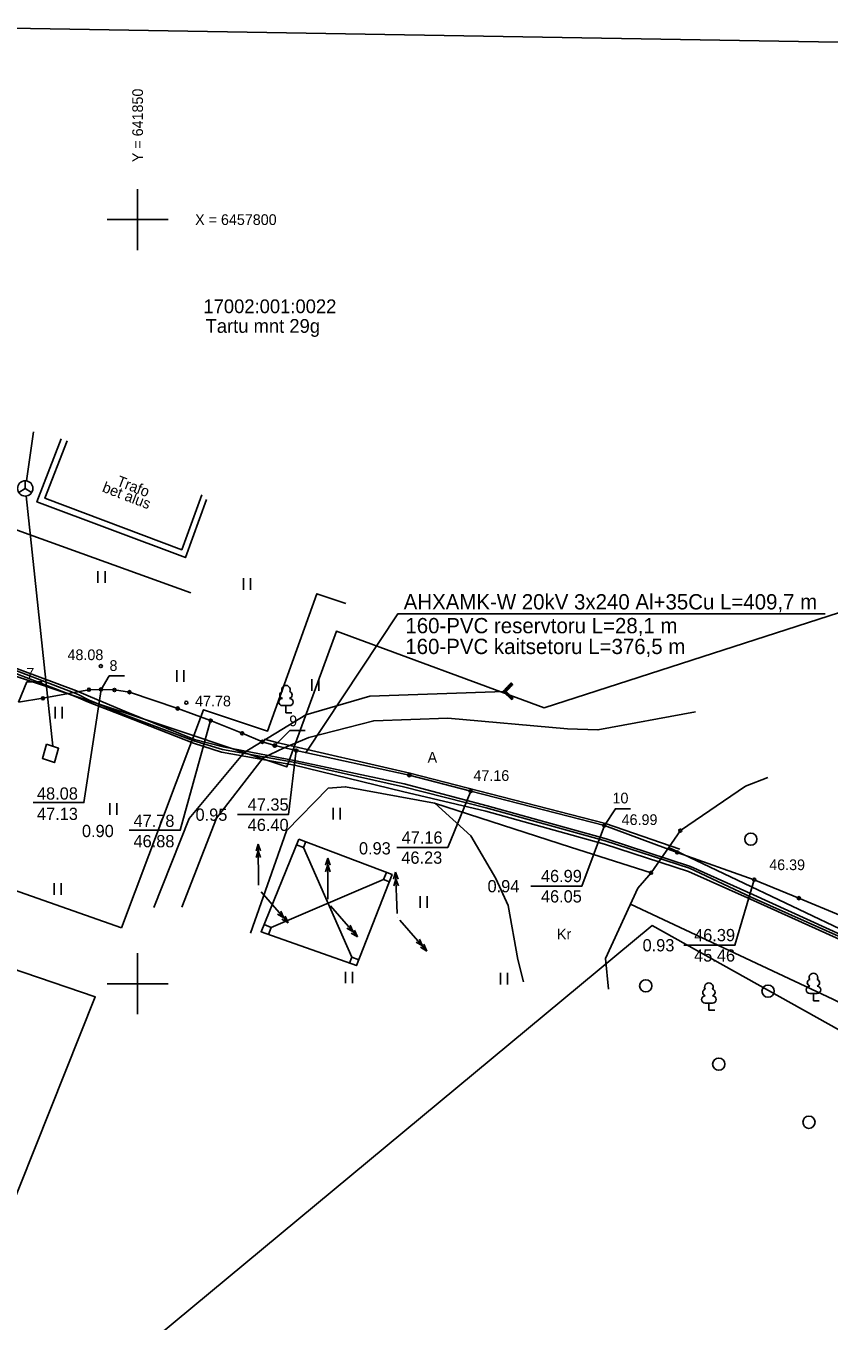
# Model space of a CAD drawing. Extents: x 641584 to 642110, y 6457374 to 6457909.
# Drawn here: x 641842.7 to 641895.2, y 6457727.9 to 6457812.7 of the extents above; entities that cross this region are included whole.
import ezdxf

# ---------------------------------------------------------------- set-up
doc = ezdxf.new("R2010")
doc.units = 0
for name, color, linetype in [('ABIJOONIS', 7, 'Continuous'), ('AED', 7, 'Continuous'), ('DTRASS', 7, 'Continuous'), ('HALJASTUS', 7, 'Continuous'), ('KORGUS', 7, 'Continuous'), ('KPKAABEL', 7, 'Continuous'), ('KPOHULIIN', 7, 'Continuous'), ('MOOTMPUNKT', 7, 'Continuous'), ('PIIR', 7, 'Continuous'), ('POST', 7, 'Continuous'), ('PUU', 7, 'Continuous'), ('RAJATIS', 7, 'Continuous'), ('SIKAEV', 7, 'Continuous'), ('SITRASS', 7, 'Continuous'), ('TEE', 7, 'Continuous'), ('TRUUP', 7, 'Continuous'), ('VORK', 7, 'Continuous'), ('VORMISTUS', 7, 'Continuous')]:
    doc.layers.add(name, color=color, linetype=linetype)

# ---------------------------------------------------------------- blocks, each defined once
blk = doc.blocks.new('RING02')
at = {"layer": 'KORGUS'}
blk.add_circle((0, 0), 0.2, dxfattribs=at)
blk = doc.blocks.new('LEHTP1')
at = {"layer": 'PUU'}
for p, q in [((0.48, 0.95), (-0.48, 0.95)), ((0, 0), (0, 0.95)), ((0.76, 0), (0, 0))]:
    blk.add_line(p, q, dxfattribs=at)
for centre, radius, start, end in [((0, 3.04), 0.554, 332.5799, 207.4201), ((-0.47, 1.42), 0.475, 90.0016, 269.3953), ((-0.34, 2.35), 0.465, 109.0217, 253.1415), ((0.34, 2.35), 0.465, 286.8508, 70.9859), ((0.47, 1.42), 0.475, 270.6047, 89.9984)]:
    blk.add_arc(centre, radius, start, end, dxfattribs=at)
blk = doc.blocks.new('SIKAEV')
at = {"layer": 'SIKAEV'}
for p, q in [((0, 0), (-0.83, -0.55)), ((0, 1), (0, 0)), ((0, 0), (0.83, -0.55))]:
    blk.add_line(p, q, dxfattribs=at)
blk.add_circle((0, 0), 1, dxfattribs=at)
blk = doc.blocks.new('EPSUUN')
at = {"layer": 'KPOHULIIN'}
for p, q in [((0, 0), (0, 0)), ((5, 0), (4.1, 0.3)), ((5.88, 0), (4.97, 0.3)), ((0.5, 0), (5.88, 0)), ((5, 0), (4.1, -0.3)), ((5.88, 0), (4.97, -0.3))]:
    blk.add_line(p, q, dxfattribs=at)
blk = doc.blocks.new('TORVAL')
at = {"layer": 'TRUUP'}
for p, q in [((-1.1, 0.9), (-0.9, 1.1)), ((-0.2, 0), (-1.1, 0.9)), ((-1.1, -0.9), (-0.2, 0)), ((-1.09, 0.89), (-0.79, 0.99)), ((-1.05, 0.85), (-0.75, 0.95)), ((-1.04, 0.96), (-0.83, 1.03)), ((-1.01, 0.81), (-0.71, 0.91)), ((0, 0), (-1, 1)), ((-1, -1), (0, 0)), ((-0.97, 0.77), (-0.67, 0.87)), ((-0.96, 1.04), (-0.87, 1.07)), ((-0.93, 0.73), (-0.63, 0.83)), ((0.2, 0), (-0.9, 1.1)), ((-0.9, -1.1), (0.2, 0)), ((-0.89, 0.69), (-0.59, 0.79)), ((-0.86, 0.65), (-0.55, 0.75)), ((-0.82, 0.61), (-0.51, 0.71)), ((-0.78, 0.57), (-0.47, 0.67)), ((-0.74, 0.54), (-0.43, 0.64)), ((-0.7, 0.5), (-0.39, 0.6)), ((-0.66, 0.46), (-0.35, 0.56)), ((-0.62, 0.42), (-0.31, 0.52)), ((-0.58, 0.38), (-0.28, 0.48)), ((-0.54, 0.34), (-0.24, 0.44)), ((-0.5, 0.3), (-0.2, 0.4)), ((-0.46, 0.26), (-0.16, 0.36)), ((-0.42, 0.22), (-0.12, 0.32)), ((-0.4, -0.2), (0.2, 0)), ((-0.38, 0.18), (-0.08, 0.28)), ((-0.34, 0.14), (-0.04, 0.24)), ((-0.32, -0.12), (0.16, 0.04)), ((-0.3, 0.1), (0, 0.2)), ((-0.26, 0.06), (0.04, 0.16)), ((-0.24, -0.04), (0.12, 0.08)), ((-0.22, 0.02), (0.08, 0.12)), ((-1.1, -0.9), (-0.5, -0.7)), ((-1.1, -0.9), (-0.9, -1.1)), ((-1.06, -0.94), (-0.58, -0.78)), ((-1.02, -0.82), (-0.42, -0.63)), ((-1.02, -0.98), (-0.66, -0.86)), ((-0.98, -1.02), (-0.74, -0.94)), ((-0.95, -0.75), (-0.35, -0.55)), ((-0.94, -1.06), (-0.82, -1.02)), ((-0.87, -0.67), (-0.27, -0.47)), ((-0.79, -0.59), (-0.19, -0.39)), ((-0.71, -0.51), (-0.11, -0.31)), ((-0.63, -0.43), (-0.03, -0.23)), ((-0.55, -0.35), (0.05, -0.15)), ((-0.47, -0.27), (0.13, -0.08))]:
    blk.add_line(p, q, dxfattribs=at)
blk = doc.blocks.new('METS')
at = {"layer": 'HALJASTUS'}
blk.add_circle((0, 0), 0.8, dxfattribs=at)
blk = doc.blocks.new('HEIN')
at = {"layer": 'HALJASTUS'}
for p, q in [((-0.46, 0.76), (-0.46, -0.76)), ((0.46, 0.76), (0.46, -0.76))]:
    blk.add_line(p, q, dxfattribs=at)
blk = doc.blocks.new('VKORIS')
at = {"layer": 'VORK'}
for p, q in [((0, 4), (0, -4)), ((-4, 0), (4, 0))]:
    blk.add_line(p, q, dxfattribs=at)

msp = doc.modelspace()

# ---------------------------------------------------------------- linework, layer by layer
at = {"layer": 'ABIJOONIS'}
for points in [[(641842.197, 6457768.422), (641842.754, 6457769.75), (641843.754, 6457769.75)], [(641847.604, 6457769.258), (641848.142, 6457770.139), (641849.142, 6457770.139)], [(641858.986, 6457765.579), (641859.967, 6457766.566), (641860.967, 6457766.566)], [(641880.539, 6457760.364), (641881.259, 6457761.449), (641882.259, 6457761.449)]]:
    msp.add_lwpolyline(points, dxfattribs=at)
at = {"layer": 'AED'}
for points in [[(641777.703, 6457807.063), (641776.589, 6457804.083), (641774.989, 6457799.45), (641774.564, 6457798.221), (641773.459, 6457795.024), (641778.274, 6457793.386), (641793.902, 6457788.278), (641829.184, 6457776.474), (641830.039, 6457776.115), (641839.613, 6457772.901), (641836.455, 6457764.342), (641834.41, 6457758.8), (641834.79, 6457758.635), (641848.953, 6457753.663)], [(641848.953, 6457753.663), (641854.32, 6457767.933), (641858.499, 6457766.536), (641861.717, 6457775.525), (641863.613, 6457774.889)]]:
    msp.add_lwpolyline(points, dxfattribs=at)
at = {"layer": 'DTRASS'}
msp.add_line((641824.086, 6457786.183), (641853.47, 6457775.579), dxfattribs=at)
at = {"layer": 'KPKAABEL'}
for points in [[(641861.037, 6457765.156), (641867.033, 6457774.215), (641894.976, 6457774.215)], [(641900.866, 6457750.676), (641890.097, 6457755.526), (641886.037, 6457757.352), (641880.552, 6457759.131), (641872.782, 6457761.282), (641867.326, 6457762.584), (641860.266, 6457764.296), (641855.487, 6457765.152), (641853.664, 6457765.747), (641853.664, 6457765.747), (641849.199, 6457767.488), (641846.795, 6457768.435), (641845.967, 6457768.765), (641841.066, 6457770.672)], [(641900.951, 6457750.851), (641890.15, 6457755.667), (641886.12, 6457757.57), (641880.6, 6457759.359), (641872.795, 6457761.519), (641867.395, 6457762.882), (641860.31, 6457764.488), (641855.559, 6457765.327), (641853.681, 6457765.905), (641849.209, 6457767.572), (641846.828, 6457768.562), (641846.064, 6457768.942), (641841.108, 6457770.847)], [(641841.205, 6457770.961), (641846.009, 6457769.16), (641846.917, 6457768.77), (641849.248, 6457767.796), (641853.718, 6457765.992), (641855.597, 6457765.497), (641860.35, 6457764.589), (641867.446, 6457763.081), (641872.862, 6457761.641), (641880.649, 6457759.473), (641886.181, 6457757.664), (641890.3, 6457755.822), (641901.001, 6457750.927)], [(641842.197, 6457768.422), (641843.802, 6457768.68), (641846.81, 6457769.241), (641847.604, 6457769.258), (641848.481, 6457769.222), (641849.465, 6457769.08), (641852.619, 6457768.011), (641854.774, 6457767.219), (641856.829, 6457766.386), (641858.16, 6457765.828), (641858.986, 6457765.579), (641860.382, 6457765.258), (641867.775, 6457763.649), (641871.793, 6457762.609), (641880.539, 6457760.364), (641885.311, 6457758.59), (641890.351, 6457756.809), (641893.263, 6457755.598), (641895.983, 6457754.461)], [(641842.197, 6457768.422), (641843.802, 6457768.68), (641846.81, 6457769.241), (641847.604, 6457769.258), (641848.481, 6457769.222), (641849.465, 6457769.08), (641852.619, 6457768.011), (641854.774, 6457767.219), (641856.829, 6457766.386), (641858.16, 6457765.828), (641858.986, 6457765.579), (641860.382, 6457765.258), (641867.775, 6457763.649), (641871.793, 6457762.609), (641880.539, 6457760.364), (641885.311, 6457758.59), (641890.351, 6457756.809), (641893.263, 6457755.598), (641895.983, 6457754.461)], [(641847.604, 6457769.258), (641846.487, 6457761.851), (641843.154, 6457761.851)], [(641854.774, 6457767.219), (641852.784, 6457760.045), (641849.45, 6457760.045)], [(641858.278, 6457766.008), (641859.101, 6457765.795), (641867.811, 6457763.785), (641880.602, 6457760.495), (641885.475, 6457758.804)], [(641860.382, 6457765.258), (641859.867, 6457761.064), (641856.534, 6457761.064)], [(641871.793, 6457762.609), (641870.288, 6457758.919), (641866.955, 6457758.919)], [(641880.539, 6457760.364), (641879.054, 6457756.383), (641875.72, 6457756.383)], [(641890.351, 6457756.809), (641889.079, 6457752.518), (641885.746, 6457752.518)]]:
    msp.add_lwpolyline(points, dxfattribs=at)
at = {"layer": 'PIIR'}
for points in [[(641920.95, 6457833.35), (641823.71, 6457867.31), (641780.68, 6457829.47), (641766.76, 6457795.25), (641859.76, 6457764.19), (641863.01, 6457773.07), (641876.59, 6457768.06), (641899.38, 6457775.41)], [(641758.58, 6457774.07), (641753.54, 6457758.3), (641772.97, 6457748.58), (641759.61, 6457727.13), (641822.19, 6457699.69), (641838.33, 6457726.85), (641847.23, 6457749.15), (641797.98, 6457765.93), (641783.11, 6457766.07)], [(641937.88, 6457723.51), (641883.66, 6457753.81), (641847.7, 6457723.94), (641846.27, 6457713.87), (641848.6, 6457707.96), (641911.42, 6457682.24)]]:
    msp.add_lwpolyline(points, close=True, dxfattribs=at)
at = {"layer": 'POST'}
for p, q in [((641864.006, 6457751.748), (641860.854, 6457758.908)), ((641866.079, 6457756.83), (641858.731, 6457753.688))]:
    msp.add_line(p, q, dxfattribs=at)
for points in [[(641860.55, 6457759.471), (641858.081, 6457753.402), (641864.318, 6457751.189), (641866.654, 6457757.146), (641860.55, 6457759.471)], [(641860.394, 6457759.087), (641860.854, 6457758.908), (641861.003, 6457759.298)], [(641866.277, 6457757.289), (641866.079, 6457756.83), (641866.47, 6457756.677)], [(641858.27, 6457753.867), (641858.731, 6457753.688), (641858.568, 6457753.229)], [(641863.867, 6457751.349), (641864.006, 6457751.748), (641864.467, 6457751.568)]]:
    msp.add_lwpolyline(points, dxfattribs=at)
at = {"layer": 'RAJATIS'}
for points in [[(641844.999, 6457785.652), (641843.41, 6457781.534), (641853.126, 6457777.882), (641854.511, 6457781.694)], [(641845.38, 6457785.527), (641843.928, 6457781.766), (641852.888, 6457778.399), (641854.191, 6457781.984)], [(641844.046, 6457765.682), (641844.832, 6457765.406), (641844.552, 6457764.471), (641843.766, 6457764.747), (641844.046, 6457765.682)]]:
    msp.add_lwpolyline(points, dxfattribs=at)
at = {"layer": 'SITRASS'}
for p, q in [((641842.719, 6457782.909), (641843.185, 6457786.107)), ((641844.441, 6457765.543), (641842.7, 6457781.917))]:
    msp.add_line(p, q, dxfattribs=at)
at = {"layer": 'TEE'}
for points in [[(641852.889, 6457755.005), (641855.165, 6457760.842), (641858.204, 6457764.775), (641859.598, 6457765.436), (641861.209, 6457766.103), (641865.449, 6457767.211), (641870.303, 6457767.372), (641878.126, 6457766.67), (641880.119, 6457766.606), (641886.503, 6457767.791)], [(641862.463, 6457762.8), (641863.61, 6457762.886), (641869.434, 6457761.822), (641878.328, 6457758.943), (641883.599, 6457757.26), (641885.514, 6457760.023), (641889.78, 6457762.934), (641891.238, 6457763.491)], [(641862.463, 6457762.8), (641859.748, 6457760), (641857.385, 6457753.32)], [(641869.441, 6457761.813), (641871.791, 6457759.675), (641873.436, 6457756.89), (641874.234, 6457755.126), (641874.868, 6457751.578), (641875.255, 6457750.123)], [(641941.114, 6457728.719), (641936.433, 6457731.526), (641925.753, 6457738.192), (641911.198, 6457746.216), (641896.857, 6457753.167), (641884.752, 6457758.924)], [(641883.599, 6457757.26), (641882.737, 6457756.257), (641880.602, 6457751.66), (641880.814, 6457749.638)], [(641882.247, 6457755.202), (641895.487, 6457748.981), (641908.312, 6457742.692), (641923.256, 6457733.331), (641937.638, 6457723.745)]]:
    msp.add_lwpolyline(points, dxfattribs=at)
at = {"layer": 'TRUUP'}
msp.add_lwpolyline([(641851.06, 6457754.989), (641853.378, 6457760.802), (641856.966, 6457765.123), (641861.006, 6457767.595), (641865.202, 6457768.816), (641874.008, 6457769.132)], dxfattribs=at)
at = {"layer": 'VORMISTUS'}
msp.add_lwpolyline([(641754.362, 6457528.962), (641759.179, 6457813.922), (641964.15, 6457810.457), (641959.333, 6457525.498)], close=True, dxfattribs=at)

# ---------------------------------------------------------------- block references
at = {"layer": 'HALJASTUS', "xscale": 0.5, "yscale": 0.5}
for name, p in [('HEIN', (641847.636, 6457776.623)), ('HEIN', (641857.151, 6457776.157)), ('HEIN', (641852.801, 6457770.137)), ('HEIN', (641861.617, 6457769.555)), ('HEIN', (641844.84, 6457767.73)), ('HEIN', (641848.413, 6457761.438)), ('HEIN', (641863.015, 6457761.128)), ('METS', (641890.121, 6457759.458)), ('HEIN', (641844.762, 6457756.196)), ('HEIN', (641868.723, 6457755.341)), ('HEIN', (641863.83, 6457750.409)), ('HEIN', (641873.966, 6457750.332)), ('METS', (641883.248, 6457749.866)), ('METS', (641891.248, 6457749.516)), ('METS', (641888.024, 6457744.739)), ('METS', (641893.927, 6457740.934))]:
    msp.add_blockref(name, p, dxfattribs=at)
at = {"layer": 'KPOHULIIN'}
for p, xscale, yscale, rotation in [((641857.918, 6457756.203), 0.5000000000000001, 0.5000000000000001, 90.51997579503167), ((641862.452, 6457755.279), 0.5, 0.5, 90.29284982413024), ((641866.985, 6457754.355), 0.5, 0.5, 92.15419429939867), ((641857.918, 6457756.203), 0.5, 0.5, -49.06465921283748), ((641862.452, 6457755.279), 0.5, 0.5, -48.982707718536616), ((641866.985, 6457754.355), 0.49999999999999994, 0.5000000000000001, -48.8399875495411)]:
    msp.add_blockref('EPSUUN', p, dxfattribs=dict(at, xscale=xscale, yscale=yscale, rotation=rotation))
at = {"layer": 'MOOTMPUNKT', "xscale": 0.5, "yscale": 0.5}
for p in [(641847.592, 6457770.784), (641846.81, 6457769.241), (641847.604, 6457769.258), (641848.481, 6457769.222), (641849.465, 6457769.08), (641843.802, 6457768.68), (641852.619, 6457768.011), (641853.182, 6457768.388), (641854.774, 6457767.219), (641856.829, 6457766.386), (641858.16, 6457765.828), (641858.969, 6457765.588), (641858.986, 6457765.579), (641860.382, 6457765.258), (641867.775, 6457763.649), (641871.793, 6457762.609), (641880.539, 6457760.364), (641885.514, 6457760.023), (641885.311, 6457758.59), (641883.599, 6457757.26), (641890.351, 6457756.809), (641893.263, 6457755.598)]:
    msp.add_blockref('RING02', p, dxfattribs=at)
at = {"layer": 'PUU', "xscale": 0.5, "yscale": 0.5}
for p in [(641859.704, 6457767.724), (641894.221, 6457748.891), (641887.376, 6457748.26)]:
    msp.add_blockref('LEHTP1', p, dxfattribs=at)
at = {"layer": 'SIKAEV', "xscale": 0.5, "yscale": 0.5}
msp.add_blockref('SIKAEV', (641842.647, 6457782.414), dxfattribs=at)
at = {"layer": 'TRUUP', "xscale": 0.5, "yscale": 0.5, "rotation": -179.078734839667}
msp.add_blockref('TORVAL', (641874.008, 6457769.132), dxfattribs=at)
at = {"layer": 'VORK', "xscale": 0.5, "yscale": 0.5}
for p in [(641850, 6457800), (641850, 6457750)]:
    msp.add_blockref('VKORIS', p, dxfattribs=at)

# ---------------------------------------------------------------- texts
at = {"layer": 'ABIJOONIS'}
for s, p in [(' 7', (641842.453, 6457769.967)), (' 8', (641847.899, 6457770.472)), (' 9', (641859.657, 6457766.851)), (' 10', (641880.812, 6457761.802))]:
    msp.add_text(s, height=0.7, dxfattribs=at).set_placement(p)
at = {"layer": 'KORGUS'}
for s, p in [('48.08', (641845.412, 6457771.176)), ('47.78', (641853.759, 6457768.149)), ('47.16', (641871.972, 6457763.273)), ('46.99', (641881.669, 6457760.387)), ('46.39', (641891.326, 6457757.434))]:
    msp.add_text(s, height=0.7, dxfattribs=at).set_placement(p)
at = {"layer": 'KPKAABEL'}
for s, height, p in [('AHXAMK-W 20kV 3x240 Al+35Cu L=409,7 m', 1, (641867.408, 6457774.493)), ('160-PVC reservtoru L=28,1 m', 1, (641867.519, 6457772.934)), ('160-PVC kaitsetoru L=376,5 m', 1, (641867.514, 6457771.573)), ('48.08', 0.8, (641843.413, 6457762.049)), ('47.35', 0.8, (641857.201, 6457761.33)), ('47.13', 0.8, (641843.413, 6457760.716)), ('0.95', 0.8, (641853.788, 6457760.664)), ('0.90', 0.8, (641846.356, 6457759.596)), ('47.78', 0.8, (641849.729, 6457760.262)), ('46.40', 0.8, (641857.201, 6457759.997)), ('46.88', 0.8, (641849.729, 6457758.929)), ('47.16', 0.8, (641867.272, 6457759.167)), ('0.93', 0.8, (641864.481, 6457758.461)), ('46.23', 0.8, (641867.253, 6457757.853)), ('46.99', 0.8, (641876.387, 6457756.65)), ('0.94', 0.8, (641872.894, 6457755.983)), ('46.05', 0.8, (641876.387, 6457755.317)), ('46.39', 0.8, (641886.412, 6457752.784)), ('0.93', 0.8, (641883.039, 6457752.118)), ('45.46', 0.8, (641886.412, 6457751.451))]:
    msp.add_text(s, height=height, dxfattribs=at).set_placement(p)
at = {"layer": 'PIIR'}
for s, p in [('17002:001:0022', (641854.303, 6457793.88)), ('Tartu mnt 29g', (641854.443, 6457792.594))]:
    msp.add_text(s, height=0.9, dxfattribs=at).set_placement(p)
at = {"layer": 'RAJATIS'}
for s, p in [('Trafo ', (641848.569, 6457782.614)), ('bet alus', (641847.628, 6457782.215))]:
    msp.add_text(s, height=0.7, rotation=338.98027, dxfattribs=at).set_placement(p)
at = {"layer": 'TEE'}
for s, p in [('A', (641868.972, 6457764.468)), ('Kr', (641877.438, 6457752.895))]:
    msp.add_text(s, height=0.7, dxfattribs=at).set_placement(p)
at = {"layer": 'VORK'}
msp.add_text(' Y = 641850', height=0.7, rotation=90, dxfattribs=at).set_placement((641850.35, 6457803.5))
msp.add_text(' X = 6457800', height=0.7, dxfattribs=at).set_placement((641853.5, 6457799.65))

doc.saveas('drawing.dxf')
